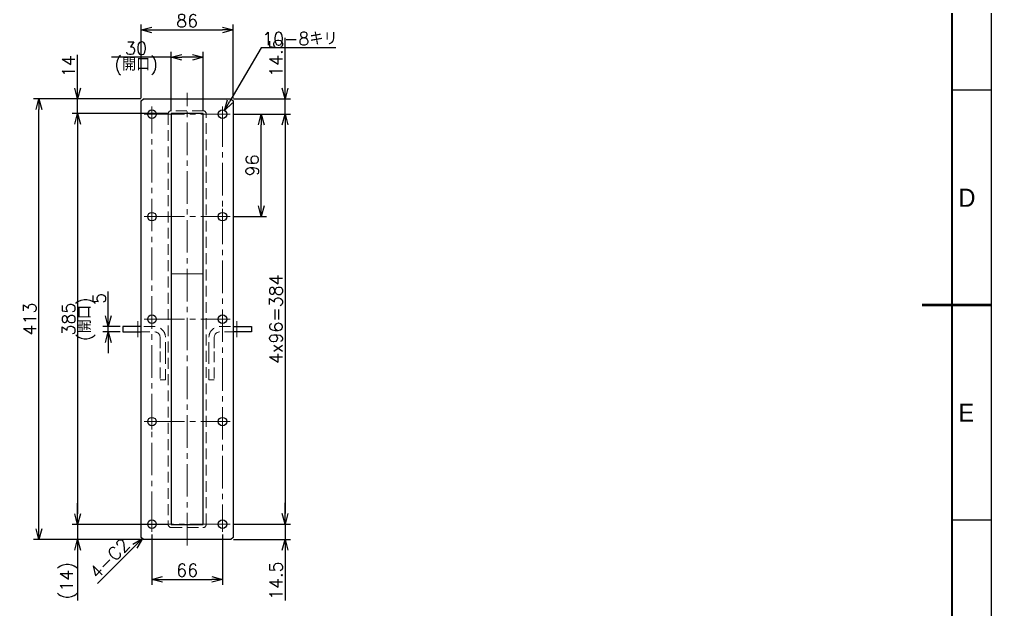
# Model space of a CAD drawing. Header units: millimetres. Extents: x -7 to 4834, y -34 to 1682.
# Drawn here: x 3923 to 4834, y 547 to 1100 of the extents above; entities that cross this region are included whole.
import ezdxf
from ezdxf.enums import TextEntityAlignment as Align

# ---------------------------------------------------------------- set-up
doc = ezdxf.new("R2010")
doc.units = ezdxf.units.MM
doc.header["$LTSCALE"] = 1.6
doc.header["$PDMODE"] = 99
doc.header["$PDSIZE"] = 1
doc.linetypes.add('CENTER2', pattern=[28.574999999999996, 19.05, -3.174999999999999, 3.174999999999999, -3.174999999999999])
doc.linetypes.add('HIDDEN', pattern=[9.524999999999999, 6.349999999999999, -3.174999999999999])
for name, color, linetype, lineweight in [('04_HIDDEN', 2, 'HIDDEN', 13), ('05_CENTER', 4, 'CENTER2', 13), ('08_DIM', 3, 'Continuous', 13), ('99_図枠', 7, 'Continuous', 40)]:
    doc.layers.add(name, color=color, linetype=linetype, lineweight=lineweight)
doc.layers.add('10_DRAFT', color=8, linetype='Continuous', lineweight=0, plot=False)
doc.styles.add('KSS_TXT', font='txt.shx', dxfattribs={"bigfont": 'extfont2.shx'})
doc.styles.add('表題用', font='MS PGothic.ttf')
doc.dimstyles.new('KSS_DIM', dxfattribs={"dimscale": 4, "dimtxt": 3, "dimasz": 2.5, "dimexe": 1.25, "dimexo": 0.625, "dimtad": 1, "dimdsep": 46, "dimtxsty": 'KSS_TXT', "dimblk": 'OPEN30', "dimcen": 0, "dimazin": 2, "dimtfac": 0.75, "dimtmove": 0, "dimatfit": 3, "dimldrblk": 'OPEN30', "dimfxl": 1.25, "dimtolj": 1, "dimarcsym": 0})
doc.dimstyles.new('KSS_DIM$3', dxfattribs={"dimscale": 4, "dimtxt": 3, "dimasz": 2.5, "dimexe": 1.25, "dimexo": 0.625, "dimtad": 1, "dimtih": 1, "dimtoh": 1, "dimdsep": 46, "dimtxsty": 'KSS_TXT', "dimblk": 'OPEN30', "dimcen": 0, "dimazin": 2, "dimtfac": 0.75, "dimtofl": 0, "dimtmove": 0, "dimatfit": 3, "dimldrblk": 'OPEN30', "dimfxl": 1.25, "dimtolj": 1, "dimarcsym": 0})

# ---------------------------------------------------------------- blocks, each defined once
blk = doc.blocks.new('A$C68293EE5')
at = {"color": 0}
blk.add_lwpolyline([(20.00000000000091, -23.21946467341695), (20, -50), (25, -50), (25, -24.76690449383023)], dxfattribs=at)
at = {"layer": '04_HIDDEN'}
for points in [[(15, 0), (-15, 0), (-15, -5), (15, -5, -0.4142135623730982), (20, -10), (20.00000000000091, -23.21946467341695)], [(25, -24.76690449383023), (25, -10, 0.4142135623730951), (15, 0)]]:
    blk.add_lwpolyline(points, format="xyb", dxfattribs=at)
at = {"layer": '05_CENTER'}
blk.add_line((-0.9984999984590103, 5.000000000007275), (-0.9985000014967226, -10), dxfattribs=at)
blk = doc.blocks.new('_Open30')
at = {"color": 0, "linetype": 'ByBlock', "lineweight": -2}
for p, q in [((-1, 0.26794919), (0, 0)), ((0, 0), (-1, -0.26794919)), ((0, 0), (-1, 0))]:
    blk.add_line(p, q, dxfattribs=at)
blk = doc.blocks.new('*D290')
at = {"layer": '08_DIM', "color": 0, "lineweight": -2, "transparency": 16777216}
for p, q in [((4047.093765671534, 617.5153331892712), (4047.093765671534, 570.5650543666235)), ((4113.093765671083, 617.5153331892712), (4113.093765671083, 570.5650543666235)), ((4057.093765671534, 575.5650543666234), (4103.093765671083, 575.5650543666234))]:
    blk.add_line(p, q, dxfattribs=at)
at = {"layer": 'Defpoints', "color": 0, "transparency": 16777216}
for p in [(4047.093765671534, 620.0153331892712), (4113.093765671083, 620.0153331892712), (4113.093765671083, 575.5650543666234)]:
    blk.add_point(p, dxfattribs=at)
at = {"layer": '08_DIM', "color": 0, "lineweight": -2, "transparency": 16777216, "xscale": 10, "yscale": 10, "zscale": 10, "rotation": 180}
blk.add_blockref('_Open30', (4047.093765671534, 575.5650543666234), dxfattribs=at)
at = {"layer": '08_DIM', "color": 0, "lineweight": -2, "transparency": 16777216, "xscale": 10, "yscale": 10, "zscale": 10}
blk.add_blockref('_Open30', (4113.093765671083, 575.5650543666234), dxfattribs=at)
at = {"layer": '08_DIM', "color": 0, "transparency": 16777216, "insert": (4080.093765671309, 584.0650543666234), "char_height": 12, "attachment_point": 5, "style": 'KSS_TXT'}
blk.add_mtext('\\A1;66', dxfattribs=at)
blk = doc.blocks.new('*D291')
at = {"layer": '08_DIM', "color": 0, "lineweight": -2, "transparency": 16777216}
for p, q in [((4122.934816482494, 1011.356384000674), (4176.890506271821, 1011.356384000674)), ((4171.890506271821, 1001.356384000674), (4171.890506271821, 637.3563840006743)), ((4122.934816482494, 627.3563840006743), (4176.890506271821, 627.3563840006743))]:
    blk.add_line(p, q, dxfattribs=at)
at = {"layer": 'Defpoints', "color": 0, "transparency": 16777216}
for p in [(4120.434816482495, 1011.356384000674), (4120.434816482495, 627.3563840006743), (4171.890506271821, 627.3563840006743)]:
    blk.add_point(p, dxfattribs=at)
at = {"layer": '08_DIM', "color": 0, "lineweight": -2, "transparency": 16777216, "xscale": 10, "yscale": 10, "zscale": 10}
for p, rotation in [((4171.890506271821, 1011.356384000674), 90), ((4171.890506271821, 627.3563840006743), 270)]:
    blk.add_blockref('_Open30', p, dxfattribs=dict(at, rotation=rotation))
at = {"layer": '08_DIM', "color": 0, "transparency": 16777216, "insert": (4163.39050627182, 819.3563840006731), "char_height": 12, "attachment_point": 5, "rotation": 90, "style": 'KSS_TXT'}
blk.add_mtext('\\A1;4x96=384', dxfattribs=at)
blk = doc.blocks.new('*D292')
at = {"layer": '08_DIM', "color": 0, "lineweight": -2, "transparency": 16777216}
for p, q in [((4122.934816482494, 1011.356383994574), (4154.562955393592, 1011.356383994574)), ((4149.562955393591, 925.3563839945737), (4149.562955393591, 1001.356383994574)), ((4122.934816482494, 915.3563839945735), (4154.562955393592, 915.3563839945735))]:
    blk.add_line(p, q, dxfattribs=at)
at = {"layer": 'Defpoints', "color": 0, "transparency": 16777216}
for p in [(4120.434816482495, 1011.356383994574), (4149.562955393591, 1011.356383994574), (4120.434816482495, 915.3563839945735)]:
    blk.add_point(p, dxfattribs=at)
at = {"layer": '08_DIM', "color": 0, "lineweight": -2, "transparency": 16777216, "xscale": 10, "yscale": 10, "zscale": 10}
for p, rotation in [((4149.562955393591, 1011.356383994574), 90), ((4149.562955393591, 915.3563839945735), 270)]:
    blk.add_blockref('_Open30', p, dxfattribs=dict(at, rotation=rotation))
at = {"layer": '08_DIM', "color": 0, "transparency": 16777216, "insert": (4141.06295539359, 963.3563839945722), "char_height": 12, "attachment_point": 5, "rotation": 90, "style": 'KSS_TXT'}
blk.add_mtext('\\A1;96', dxfattribs=at)
blk = doc.blocks.new('*D293')
at = {"layer": '08_DIM', "color": 0, "lineweight": -2, "transparency": 16777216}
for p, q in [((4037.093765671527, 1026.356383997625), (4037.093765671527, 1095.28490308436)), ((4123.093765671526, 1026.356383997625), (4123.093765671526, 1095.28490308436)), ((4047.093765671527, 1090.28490308436), (4113.093765671527, 1090.28490308436))]:
    blk.add_line(p, q, dxfattribs=at)
at = {"layer": 'Defpoints', "color": 0, "transparency": 16777216}
for p in [(4123.093765671526, 1090.28490308436), (4037.093765671527, 1023.856383997625), (4123.093765671526, 1023.856383997625)]:
    blk.add_point(p, dxfattribs=at)
at = {"layer": '08_DIM', "color": 0, "lineweight": -2, "transparency": 16777216, "xscale": 10, "yscale": 10, "zscale": 10, "rotation": 180}
blk.add_blockref('_Open30', (4037.093765671527, 1090.28490308436), dxfattribs=at)
at = {"layer": '08_DIM', "color": 0, "lineweight": -2, "transparency": 16777216, "xscale": 10, "yscale": 10, "zscale": 10}
blk.add_blockref('_Open30', (4123.093765671526, 1090.28490308436), dxfattribs=at)
at = {"layer": '08_DIM', "color": 0, "transparency": 16777216, "insert": (4080.093765671526, 1098.78490308436), "char_height": 12, "attachment_point": 5, "style": 'KSS_TXT'}
blk.add_mtext('\\A1;86', dxfattribs=at)
blk = doc.blocks.new('*D294')
at = {"layer": '08_DIM', "color": 0, "lineweight": -2, "transparency": 16777216}
for p, q in [((4065.09376567109, 1014.356383997625), (4065.09376567109, 1069.612980160005)), ((4095.09376567109, 1014.356383997625), (4095.09376567109, 1069.612980160005)), ((4065.09376567109, 1064.612980160005), (4009.29376567109, 1064.612980160005)), ((4085.09376567109, 1064.612980160005), (4075.09376567109, 1064.612980160005))]:
    blk.add_line(p, q, dxfattribs=at)
at = {"layer": 'Defpoints', "color": 0, "transparency": 16777216}
for p in [(4065.09376567109, 1064.612980160005), (4065.09376567109, 1011.856383997625), (4095.09376567109, 1011.856383997625)]:
    blk.add_point(p, dxfattribs=at)
at = {"layer": '08_DIM', "color": 0, "lineweight": -2, "transparency": 16777216, "xscale": 10, "yscale": 10, "zscale": 10, "rotation": 180}
blk.add_blockref('_Open30', (4065.09376567109, 1064.612980160005), dxfattribs=at)
at = {"layer": '08_DIM', "color": 0, "lineweight": -2, "transparency": 16777216, "xscale": 10, "yscale": 10, "zscale": 10}
blk.add_blockref('_Open30', (4095.09376567109, 1064.612980160005), dxfattribs=at)
at = {"layer": '08_DIM', "color": 0, "transparency": 16777216, "char_height": 12, "attachment_point": 5, "style": 'KSS_TXT'}
for s, insert in [('\\A1;30', (4032.19376567109, 1073.112980160005)), ('\\A1;(開口)', (4032.19376567109, 1056.112980160005))]:
    blk.add_mtext(s, dxfattribs=dict(at, insert=insert))
blk = doc.blocks.new('*D295')
at = {"layer": '08_DIM', "color": 0, "lineweight": -2, "transparency": 16777216}
for p, q in [((4062.593765671092, 1011.856383997626), (3972.422737722671, 1011.856383997626)), ((3977.422737722671, 1001.856383997626), (3977.422737722671, 636.8563839976258)), ((4062.593765671092, 626.8563839976258), (3972.422737722671, 626.8563839976258))]:
    blk.add_line(p, q, dxfattribs=at)
at = {"layer": 'Defpoints', "color": 0, "transparency": 16777216}
for p in [(4065.093765671092, 1011.856383997626), (3977.422737722671, 626.8563839976258), (4065.093765671092, 626.8563839976258)]:
    blk.add_point(p, dxfattribs=at)
at = {"layer": '08_DIM', "color": 0, "lineweight": -2, "transparency": 16777216, "xscale": 10, "yscale": 10, "zscale": 10}
for p, rotation in [((3977.422737722671, 1011.856383997626), 90), ((3977.422737722671, 626.8563839976258), 270)]:
    blk.add_blockref('_Open30', p, dxfattribs=dict(at, rotation=rotation))
at = {"layer": '08_DIM', "color": 0, "transparency": 16777216, "char_height": 12, "attachment_point": 5, "rotation": 90, "style": 'KSS_TXT'}
for s, insert in [('\\A1;385', (3968.92273772267, 819.3563839976246)), ('\\A1;(開口)', (3985.92273772267, 819.3563839976246))]:
    blk.add_mtext(s, dxfattribs=dict(at, insert=insert))
blk = doc.blocks.new('*D296')
at = {"layer": '08_DIM', "color": 0, "lineweight": -2, "transparency": 16777216}
for p, q in [((4036.593765671091, 1025.856383997626), (3936.134921309281, 1025.856383997626)), ((3941.134921309281, 622.8563839976222), (3941.134921309281, 1015.856383997626)), ((4036.593765671091, 612.8563839976221), (3936.134921309282, 612.8563839976221))]:
    blk.add_line(p, q, dxfattribs=at)
at = {"layer": 'Defpoints', "color": 0, "transparency": 16777216}
for p in [(3941.134921309281, 1025.856383997626), (4039.093765671093, 1025.856383997626), (4039.093765671093, 612.8563839976221)]:
    blk.add_point(p, dxfattribs=at)
at = {"layer": '08_DIM', "color": 0, "lineweight": -2, "transparency": 16777216, "xscale": 10, "yscale": 10, "zscale": 10}
for p, rotation in [((3941.134921309281, 1025.856383997626), 90), ((3941.134921309281, 612.8563839976221), 270)]:
    blk.add_blockref('_Open30', p, dxfattribs=dict(at, rotation=rotation))
at = {"layer": '08_DIM', "color": 0, "transparency": 16777216, "insert": (3932.634921309281, 819.3563839976229), "char_height": 12, "attachment_point": 5, "rotation": 90, "style": 'KSS_TXT'}
blk.add_mtext('\\A1;413', dxfattribs=at)
blk = doc.blocks.new('*D297')
at = {"layer": '08_DIM', "color": 0, "lineweight": -2, "transparency": 16777216}
for p, q in [((3977.422737722671, 1035.856383997626), (3977.422737722671, 1066.856383997626)), ((4036.593765671091, 1025.856383997626), (3972.422737722671, 1025.856383997626)), ((3977.422737722672, 1011.856383997626), (3977.422737722671, 1025.856383997626)), ((4062.593765671092, 1011.856383997626), (3972.422737722671, 1011.856383997626)), ((3977.422737722672, 1001.856383997626), (3977.422737722672, 991.8563839976259))]:
    blk.add_line(p, q, dxfattribs=at)
at = {"layer": 'Defpoints', "color": 0, "transparency": 16777216}
for p in [(3977.422737722671, 1025.856383997626), (4039.093765671093, 1025.856383997626), (4065.093765671092, 1011.856383997626)]:
    blk.add_point(p, dxfattribs=at)
at = {"layer": '08_DIM', "color": 0, "lineweight": -2, "transparency": 16777216, "xscale": 10, "yscale": 10, "zscale": 10}
for p, rotation in [((3977.422737722671, 1025.856383997626), 270), ((3977.422737722672, 1011.856383997626), 90)]:
    blk.add_blockref('_Open30', p, dxfattribs=dict(at, rotation=rotation))
at = {"layer": '08_DIM', "color": 0, "transparency": 16777216, "insert": (3968.92273772267, 1056.356383997624), "char_height": 12, "attachment_point": 5, "rotation": 90, "style": 'KSS_TXT'}
blk.add_mtext('\\A1;14', dxfattribs=at)
blk = doc.blocks.new('*D298')
at = {"layer": '08_DIM', "color": 0, "lineweight": -2, "transparency": 16777216}
for p, q in [((4149.383119053413, 1073.651014444502), (4120.140833028623, 1023.453443215967)), ((4219.483119053412, 1073.651014444503), (4149.383119053413, 1073.651014444502))]:
    blk.add_line(p, q, dxfattribs=at)
at = {"layer": 'Defpoints', "color": 0, "transparency": 16777216}
for p in [(4115.107213487524, 1014.812686633615), (4111.080317854644, 1007.900081367734)]:
    blk.add_point(p, dxfattribs=at)
at = {"layer": '08_DIM', "color": 0, "lineweight": -2, "transparency": 16777216, "xscale": 10, "yscale": 10, "zscale": 10, "rotation": 239.7773245237611}
blk.add_blockref('_Open30', (4115.107213487524, 1014.812686633615), dxfattribs=at)
at = {"layer": '08_DIM', "color": 0, "transparency": 16777216, "insert": (4185.683119053412, 1082.151014444503), "char_height": 12, "attachment_point": 5, "style": 'KSS_TXT'}
blk.add_mtext('\\A1;10-8キリ', dxfattribs=at)
blk = doc.blocks.new('*D302')
at = {"layer": '08_DIM', "color": 0, "lineweight": -2, "transparency": 16777216}
for p, q in [((4006.169724580098, 822.3563839950648), (4006.169724580098, 845.3563839950648)), ((4017.193765667321, 812.3563839950648), (4001.169724580098, 812.3563839950648)), ((4006.169724580098, 807.3563839950647), (4006.169724580098, 812.3563839950648)), ((4017.193765667321, 807.3563839950647), (4001.169724580098, 807.3563839950647)), ((4006.169724580098, 797.3563839950648), (4006.169724580098, 787.3563839950648))]:
    blk.add_line(p, q, dxfattribs=at)
at = {"layer": 'Defpoints', "color": 0, "transparency": 16777216}
for p in [(4006.169724580098, 812.3563839950648), (4019.693765667322, 812.3563839950648), (4019.693765667322, 807.3563839950647)]:
    blk.add_point(p, dxfattribs=at)
at = {"layer": '08_DIM', "color": 0, "lineweight": -2, "transparency": 16777216, "xscale": 10, "yscale": 10, "zscale": 10}
for p, rotation in [((4006.169724580098, 812.3563839950648), 270), ((4006.169724580098, 807.3563839950647), 90)]:
    blk.add_blockref('_Open30', p, dxfattribs=dict(at, rotation=rotation))
at = {"layer": '08_DIM', "color": 0, "transparency": 16777216, "insert": (3997.669724580097, 838.8563839950634), "char_height": 12, "attachment_point": 5, "rotation": 90, "style": 'KSS_TXT'}
blk.add_mtext('\\A1;5', dxfattribs=at)
blk = doc.blocks.new('*D305')
at = {"layer": '08_DIM', "color": 0, "lineweight": -2, "transparency": 16777216}
for p, q in [((3977.422737722671, 636.8563839976258), (3977.422737722671, 646.8563839976257)), ((4062.593765671092, 626.8563839976258), (3972.422737722671, 626.8563839976258)), ((3977.422737722671, 626.8563839976258), (3977.422737722671, 612.8563839976221)), ((4036.593765671091, 612.8563839976221), (3972.422737722671, 612.8563839976221)), ((3977.422737722671, 602.8563839976222), (3977.422737722671, 555.8563839976222))]:
    blk.add_line(p, q, dxfattribs=at)
at = {"layer": 'Defpoints', "color": 0, "transparency": 16777216}
for p in [(4065.093765671092, 626.8563839976258), (3977.422737722671, 612.8563839976221), (4039.093765671093, 612.8563839976221)]:
    blk.add_point(p, dxfattribs=at)
at = {"layer": '08_DIM', "color": 0, "lineweight": -2, "transparency": 16777216, "xscale": 10, "yscale": 10, "zscale": 10}
for p, rotation in [((3977.422737722671, 626.8563839976258), 270), ((3977.422737722671, 612.8563839976221), 90)]:
    blk.add_blockref('_Open30', p, dxfattribs=dict(at, rotation=rotation))
at = {"layer": '08_DIM', "color": 0, "transparency": 16777216, "insert": (3968.92273772267, 574.3563839976209), "char_height": 12, "attachment_point": 5, "rotation": 90, "style": 'KSS_TXT'}
blk.add_mtext('\\A1;(14)', dxfattribs=at)
blk = doc.blocks.new('*D306')
at = {"layer": '08_DIM', "color": 0, "lineweight": -2, "transparency": 16777216}
for p, q in [((4171.890506271821, 1035.856383997626), (4171.890506271821, 1082.856383997626)), ((4123.593765671528, 1025.856383997626), (4176.890506271821, 1025.856383997626)), ((4171.890506271821, 1011.356384000674), (4171.890506271821, 1025.856383997626)), ((4122.934816482494, 1011.356384000674), (4176.890506271821, 1011.356384000674)), ((4171.890506271821, 1001.356384000674), (4171.890506271821, 991.3563840006744))]:
    blk.add_line(p, q, dxfattribs=at)
at = {"layer": 'Defpoints', "color": 0, "transparency": 16777216}
for p in [(4121.093765671528, 1025.856383997626), (4171.890506271821, 1025.856383997626), (4120.434816482495, 1011.356384000674)]:
    blk.add_point(p, dxfattribs=at)
at = {"layer": '08_DIM', "color": 0, "lineweight": -2, "transparency": 16777216, "xscale": 10, "yscale": 10, "zscale": 10}
for p, rotation in [((4171.890506271821, 1025.856383997626), 270), ((4171.890506271821, 1011.356384000674), 90)]:
    blk.add_blockref('_Open30', p, dxfattribs=dict(at, rotation=rotation))
at = {"layer": '08_DIM', "color": 0, "transparency": 16777216, "insert": (4163.39050627182, 1064.356383997624), "char_height": 12, "attachment_point": 5, "rotation": 90, "style": 'KSS_TXT'}
blk.add_mtext('\\A1;14.5', dxfattribs=at)
blk = doc.blocks.new('*D307')
at = {"layer": '08_DIM', "color": 0, "lineweight": -2, "transparency": 16777216}
for p, q in [((4171.890506271821, 637.3563840006744), (4171.890506271821, 647.3563840006744)), ((4122.934816482494, 627.3563840006744), (4176.890506271821, 627.3563840006744)), ((4171.890506271821, 627.3563840006744), (4171.890506271821, 612.8563839976221)), ((4123.593765671528, 612.8563839976221), (4176.890506271821, 612.8563839976221)), ((4171.890506271821, 602.8563839976222), (4171.890506271821, 555.8563839976222))]:
    blk.add_line(p, q, dxfattribs=at)
at = {"layer": 'Defpoints', "color": 0, "transparency": 16777216}
for p in [(4120.434816482495, 627.3563840006744), (4121.093765671528, 612.8563839976221), (4171.890506271821, 612.8563839976221)]:
    blk.add_point(p, dxfattribs=at)
at = {"layer": '08_DIM', "color": 0, "lineweight": -2, "transparency": 16777216, "xscale": 10, "yscale": 10, "zscale": 10}
for p, rotation in [((4171.890506271821, 627.3563840006744), 270), ((4171.890506271821, 612.8563839976221), 90)]:
    blk.add_blockref('_Open30', p, dxfattribs=dict(at, rotation=rotation))
at = {"layer": '08_DIM', "color": 0, "transparency": 16777216, "insert": (4163.39050627182, 574.3563839976209), "char_height": 12, "attachment_point": 5, "rotation": 90, "style": 'KSS_TXT'}
blk.add_mtext('\\A1;14.5', dxfattribs=at)
blk = doc.blocks.new('*D308')
at = {"layer": '08_DIM', "color": 0, "lineweight": -2, "transparency": 16777216}
blk.add_line((4031.02269785966, 606.7853161857608), (3996.063244251418, 571.8258625775181), dxfattribs=at)
at = {"layer": 'Defpoints', "color": 0, "transparency": 16777216}
for p in [(4038.093765671527, 613.8563839976256), (3988.68095510945, 564.4435734355498), (3988.68095510945, 564.4435734355498)]:
    blk.add_point(p, dxfattribs=at)
at = {"layer": '08_DIM', "color": 0, "lineweight": -2, "transparency": 16777216, "xscale": 10, "yscale": 10, "zscale": 10, "rotation": 44.99999999999964}
blk.add_blockref('_Open30', (4038.093765671527, 613.8563839976262), dxfattribs=at)
at = {"layer": '08_DIM', "color": 0, "transparency": 16777216, "insert": (4007.376952750403, 595.1603863566738), "char_height": 12, "attachment_point": 5, "rotation": 44.99999999999966, "style": 'KSS_TXT'}
blk.add_mtext('\\A1;4-C2', dxfattribs=at)

msp = doc.modelspace()

# ---------------------------------------------------------------- linework, layer by layer
for p, q in [((4037.093765671527, 812.3563839976254), (4019.693765667319, 812.3563839950643)), ((4019.693765667319, 812.3563839950643), (4019.693765667319, 807.3563839950644)), ((4123.09376567109, 812.3563839976254), (4140.493765675297, 812.3563839950643)), ((4140.493765675297, 812.3563839950643), (4140.493765675297, 807.3563839950644)), ((4019.693765667319, 807.3563839950644), (4037.093765671527, 807.3563839950644)), ((4140.493765675297, 807.3563839950644), (4123.09376567109, 807.3563839950644))]:
    msp.add_line(p, q)
at = {"color": 0}
for points in [[(4039.093765671526, 1025.856383997625), (4121.093765671527, 1025.856383997625), (4123.093765671526, 1023.856383997625), (4123.093765671526, 614.856383997622), (4121.093765671527, 612.856383997622), (4039.093765671526, 612.8563839976256), (4037.093765671527, 614.8563839976255), (4037.093765671527, 1023.856383997625)], [(4065.093765671527, 626.8563839976255), (4095.093765671527, 626.8563839976255), (4095.093765671527, 1011.856383997625), (4065.093765671527, 1011.856383997625)]]:
    msp.add_lwpolyline(points, close=True, dxfattribs=at)
for centre in [(4047.093765671534, 1011.356384000688), (4113.093765671083, 1011.356384000688), (4047.093765671534, 915.3563840006886), (4113.093765671083, 915.3563840006886), (4047.093765671534, 819.3563840006886), (4113.093765671083, 819.3563840006886), (4047.093765671534, 723.3563840006886), (4113.093765671083, 723.3563840006886), (4047.093765671534, 627.3563840006886), (4113.093765671083, 627.3563840006886)]:
    msp.add_circle(centre, 4, dxfattribs=at)
at = {"layer": '04_HIDDEN'}
msp.add_lwpolyline([(4065.313765671528, 624.0763839976267), (4094.873765671525, 624.0763839976267, 0.4142135623730951), (4097.873765671526, 627.0763839976267), (4097.873765671526, 1011.636383997624, 0.4142135623730951), (4094.873765671525, 1014.636383997624), (4065.313765671528, 1014.636383997624, 0.4142135623730951), (4062.313765671528, 1011.636383997624), (4062.313765671528, 627.0763839976267, 0.4142135623730951)], format="xyb", close=True, dxfattribs=at)
at = {"layer": '05_CENTER'}
for p, q in [((4080.093765671309, 607.3517356185681), (4080.093765671309, 1031.36103238278)), ((4054.43481648293, 1011.356384000674), (4039.752714860123, 1011.356384000674)), ((4047.093765671534, 1004.0153331893), (4047.093765671534, 1018.697434812077)), ((4105.752714859687, 1011.356384000674), (4120.434816482493, 1011.356384000674)), ((4113.093765671083, 1004.0153331893), (4113.093765671083, 1018.697434812077)), ((4047.093765671534, 908.0153331893002), (4047.093765671534, 922.6974348120771)), ((4113.093765671083, 908.0153331893002), (4113.093765671083, 922.6974348120771)), ((4054.43481648293, 915.3563840006741), (4039.752714860123, 915.3563840006741)), ((4047.093765671527, 915.3563840006741), (4113.093765671083, 915.3563840006595)), ((4105.752714859687, 915.3563840006741), (4120.434816482493, 915.3563840006741)), ((4047.093765671534, 812.0153331893002), (4047.093765671534, 826.697434812077)), ((4113.093765671083, 812.0153331893002), (4113.093765671083, 826.697434812077)), ((4054.43481648293, 819.356384000674), (4039.752714860123, 819.356384000674)), ((4047.093765671534, 819.3563839950643), (4113.093765671091, 819.3563839950497)), ((4105.752714859687, 819.356384000674), (4120.434816482493, 819.356384000674)), ((4047.093765671534, 716.0153331893003), (4047.093765671534, 730.6974348120771)), ((4113.093765671083, 716.0153331893003), (4113.093765671083, 730.6974348120771)), ((4054.43481648293, 723.3563840006742), (4039.752714860123, 723.3563840006742)), ((4047.093765671534, 723.3563840006886), (4113.093765671091, 723.3563840006742)), ((4105.752714859687, 723.3563840006742), (4120.434816482493, 723.3563840006742)), ((4047.093765671534, 620.0153331893003), (4047.093765671534, 634.6974348120771)), ((4113.093765671083, 620.0153331893003), (4113.093765671083, 634.6974348120771)), ((4054.43481648293, 627.3563840006742), (4039.752714860123, 627.3563840006742)), ((4105.752714859687, 627.3563840006742), (4120.434816482493, 627.3563840006742))]:
    msp.add_line(p, q, dxfattribs=at)
msp.add_lwpolyline([(4047.093765671534, 1011.356384000688), (4113.093765671091, 1011.356384000688), (4113.093765671091, 627.3563840006742), (4047.093765671534, 627.3563840006742)], close=True, dxfattribs=at)
at = {"layer": '10_DRAFT'}
msp.add_line((4095.093765671527, 861.8563839976255), (4065.093765671527, 861.8563839976255), dxfattribs=at)
at = {"layer": '99_図枠', "lineweight": 25}
for p, q in [((4833.982210151431, 1033.772991584441), (4797.210781580154, 1033.772991584441)), ((4833.982210151431, 630.9518915860662), (4797.210781580154, 630.9518915860662))]:
    msp.add_line(p, q, dxfattribs=at)
at = {"layer": '99_図枠', "lineweight": 53}
msp.add_line((4833.982210151431, 832.3624415852554), (4768.925067294551, 832.3624415852554), dxfattribs=at)
at = {"layer": '99_図枠'}
msp.add_lwpolyline([(2665.599353017336, 63.49167015978856), (4797.210781580154, 63.49167015978856), (4797.210781580154, 1601.233213010713), (2665.599353017336, 1601.233213010713)], close=True, dxfattribs=at)
at = {"layer": 'Defpoints'}
msp.add_lwpolyline([(2555.398210151431, 26.88464158199895), (4833.982210151431, 26.88464158199895), (4833.982210151431, 1638.004641581994), (2555.398210151431, 1638.004641581994)], close=True, dxfattribs=at)

# ---------------------------------------------------------------- block references
at = {"layer": '04_HIDDEN'}
msp.add_blockref('A$C68293EE5', (4034.693765667319, 812.3563839950643), dxfattribs=at)
at = {"layer": '04_HIDDEN', "xscale": -1}
msp.add_blockref('A$C68293EE5', (4125.49376567486, 812.3563839950643), dxfattribs=at)

# ---------------------------------------------------------------- texts
at = {"layer": '99_図枠', "lineweight": 13, "style": '表題用'}
for s, p in [('D', (4802.867924437272, 933.0677165848447)), ('E', (4802.867924437272, 731.6571665856573))]:
    msp.add_text(s, height=16.97142857136, dxfattribs=at).set_placement(p, align=Align.MIDDLE_LEFT)

# ---------------------------------------------------------------- dimensions: what is measured, and where the dimension line sits
at = {"layer": '08_DIM'}
for base, p1, p2, picture, middle in [((4123.093765671526, 1090.28490308436), (4037.093765671527, 1023.856383997625), (4123.093765671526, 1023.856383997625), '*D293', (4080.093765671526, 1098.78490308436)), ((4113.093765671083, 575.5650543666234), (4047.093765671534, 620.0153331892712), (4113.093765671083, 620.0153331892712), '*D290', (4080.093765671309, 584.0650543666234))]:
    dim = msp.add_linear_dim(base=base, p1=p1, p2=p2, dimstyle='KSS_DIM', override={"dimarcsym": 1}, dxfattribs=at)
    dim.commit()
    dim.dimension.update_dxf_attribs({"geometry": picture, "text_midpoint": middle})
dim = msp.add_diameter_dim_2p(p1=(4111.080317854644, 1007.900081367734), p2=(4115.107213487524, 1014.812686633615), text='10-<>キリ', dimstyle='KSS_DIM$3', override={"dimpost": '<>', "dimtix": 1, "dimarcsym": 1}, dxfattribs=at)
dim.commit()
dim.dimension.update_dxf_attribs({"geometry": '*D298', "text_midpoint": (4185.683119053412, 1073.651014444502), "dimtype": 163})
for base, p1, p2, angle, override, picture, middle in [((4065.09376567109, 1064.612980160005), (4095.09376567109, 1011.856383997625), (4065.09376567109, 1011.856383997625), 180, {"dimpost": '\\X(開口)', "dimarcsym": 1}, '*D294', (4032.19376567109, 1064.612980160005)), ((4171.890506271821, 1025.856383997626), (4120.434816482493, 1011.356384000674), (4121.093765671527, 1025.856383997625), 90, {"dimarcsym": 1}, '*D306', (4163.39050627182, 1064.356383997624)), ((3977.422737722671, 1025.856383997626), (4065.09376567109, 1011.856383997625), (4039.09376567109, 1025.856383997625), 90, {"dimarcsym": 1}, '*D297', (3968.92273772267, 1056.356383997624)), ((3941.134921309281, 1025.856383997626), (4039.09376567109, 612.856383997622), (4039.09376567109, 1025.856383997625), 90, {"dimarcsym": 1}, '*D296', (3932.634921309281, 819.3563839976229)), ((3977.422737722671, 626.8563839976258), (4065.09376567109, 1011.856383997625), (4065.09376567109, 626.8563839976255), 90, {"dimpost": '\\X(開口)', "dimarcsym": 1}, '*D295', (3977.42273772267, 819.3563839976246)), ((4149.562955393591, 1011.356383994574), (4120.434816482493, 915.3563839945732), (4120.434816482493, 1011.356383994573), 90, {"dimarcsym": 1}, '*D292', (4141.06295539359, 963.3563839945722)), ((4006.169724580098, 812.3563839950648), (4019.693765667319, 807.3563839950644), (4019.693765667319, 812.3563839950643), 90, {"dimarcsym": 1}, '*D302', (3997.669724580097, 838.8563839950634)), ((4171.890506271821, 612.8563839976221), (4120.434816482493, 627.3563840006742), (4121.093765671527, 612.856383997622), 90, {"dimarcsym": 1}, '*D307', (4163.39050627182, 574.3563839976209))]:
    dim = msp.add_linear_dim(base=base, p1=p1, p2=p2, angle=angle, dimstyle='KSS_DIM', override=override, dxfattribs=at)
    dim.commit()
    dim.dimension.update_dxf_attribs({"geometry": picture, "text_midpoint": middle})
for base, p1, p2, text, picture, middle in [((4171.890506271821, 627.3563840006743), (4120.434816482493, 1011.356384000674), (4120.434816482493, 627.356384000674), '4x96=<>', '*D291', (4163.39050627182, 819.3563840006731)), ((3977.422737722671, 612.8563839976221), (4065.09376567109, 626.8563839976255), (4039.09376567109, 612.856383997622), '(<>)', '*D305', (3968.92273772267, 574.3563839976209))]:
    dim = msp.add_linear_dim(base=base, p1=p1, p2=p2, angle=90, text=text, dimstyle='KSS_DIM', override={"dimarcsym": 1}, dxfattribs=at)
    dim.commit()
    dim.dimension.update_dxf_attribs({"geometry": picture, "text_midpoint": middle})
dim = msp.add_aligned_dim(p1=(4038.093765671527, 613.8563839976256), p2=(3988.68095510945, 564.4435734355495), distance=-1.6268804176523918e-13, text='4-C2', dimstyle='KSS_DIM', override={"dimse1": 1, "dimse2": 1, "dimsd2": 1, "dimarcsym": 1}, dxfattribs=at)
dim.commit()
dim.dimension.update_dxf_attribs({"geometry": '*D308', "text_midpoint": (4007.376952750403, 595.1603863566738)})

doc.saveas('drawing.dxf')
